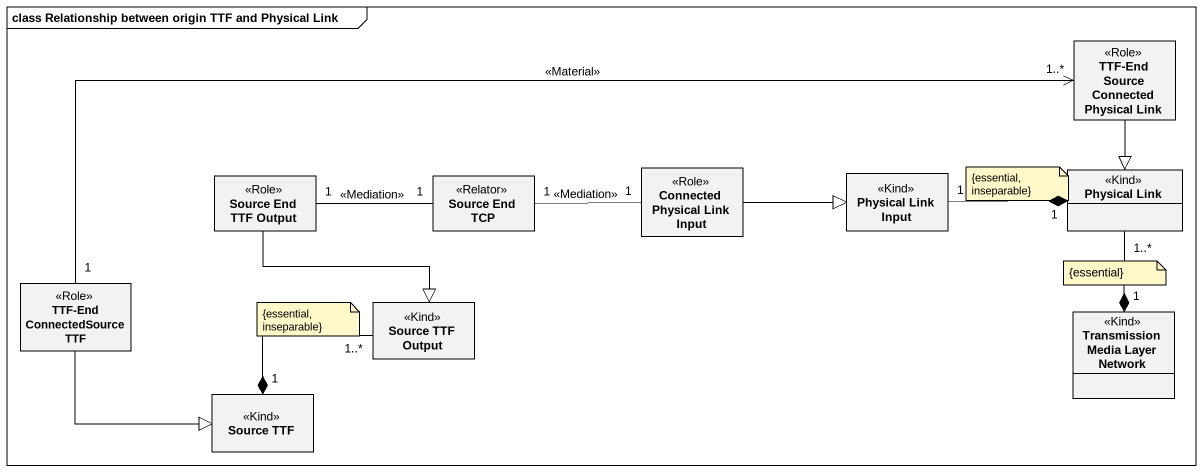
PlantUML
@startuml
mainframe class Relationship between origin TTF and Physical Link
hide circle
hide empty members
class "TTF-End Source Connected Physical Link" as TTF_End_Source_Connected <<Role>>
class "Source End TTF Output" as Source_End_TTF_Output <<Role>>
class "Source End TCP" as Source_End_TCP <<Relator>>
class "Connected Physical Link Input" as Connected_Physical_Link <<Role>>
class "Physical Link Input" as Physical_Link_Input <<Kind>>
class "Physical Link" as Physical_Link <<Kind>>
class "TTF-End ConnectedSource TTF" as TTF_End_ConnectedSource_TTF <<Role>>
class "Source TTF Output" as Source_TTF_Output <<Kind>>
class "Transmission Media Layer Network" as Transmission_Media_Layer <<Kind>>
class "Source TTF" as Source_TTF <<Kind>>
TTF_End_Source_Connected --|> Physical_Link
Source_End_TTF_Output "1" -right- "1" Source_End_TCP : <<Mediation>>
Source_End_TTF_Output --|> Source_TTF_Output
Source_End_TCP "1" -right- "1" Connected_Physical_Link : <<Mediation>>
Connected_Physical_Link -right-|> Physical_Link_Input
Physical_Link "1" *-left- "1" Physical_Link_Input
TTF_End_ConnectedSource_TTF "1" -right-> "1..*" TTF_End_Source_Connected : <<Material>>
TTF_End_ConnectedSource_TTF -right-|> Source_TTF
Transmission_Media_Layer "1" *-up- "1..*" Physical_Link
Source_TTF "1" *-right- "1..*" Source_TTF_Output
note as N1
  {essential, inseparable}
end note
note as N2
  {essential}
end note
note as N3
  {essential, inseparable}
end note
@enduml
